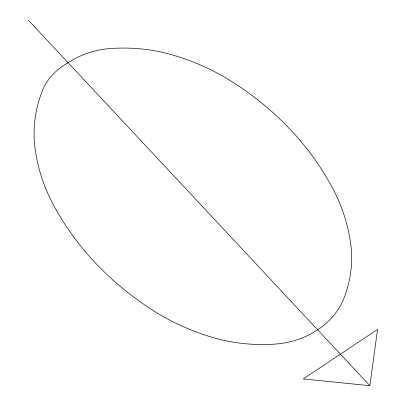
<?xml version="1.0" encoding="UTF-8"?>
<svg xmlns="http://www.w3.org/2000/svg" width="406" height="406" viewBox="0 0 406 406"><rect width="100%" height="100%" fill="white"/><g stroke="black" fill="none" stroke-linecap="round" stroke-linejoin="round"><path stroke-width="0.61" d="M369.871 385.7L377.55 329.428L303.282 378.92L369.871 385.7L28.45 20.3M68.132 62.768A59.043 48.304 -10.7 0 0 42.244 91.02A164.653 134.711 -10.7 0 0 35.048 148.276A242.859 198.696 -10.7 0 0 52.41 202.919A366.892 300.171 -10.7 0 0 152.605 310.148A242.859 198.696 -10.7 0 0 211.496 337.112A155.067 126.865 -10.7 0 0 275.172 344.085A73.532 60.159 -10.7 0 0 343.968 298.237A155.067 126.865 -10.7 0 0 350.743 244.31A242.859 198.696 -10.7 0 0 333.382 189.668A366.892 300.171 -10.7 0 0 233.191 82.438A242.859 198.696 -10.7 0 0 174.301 55.475A155.067 126.865 -10.7 0 0 110.625 48.502A73.532 60.159 -10.7 0 0 68.132 62.768"/></g></svg>
